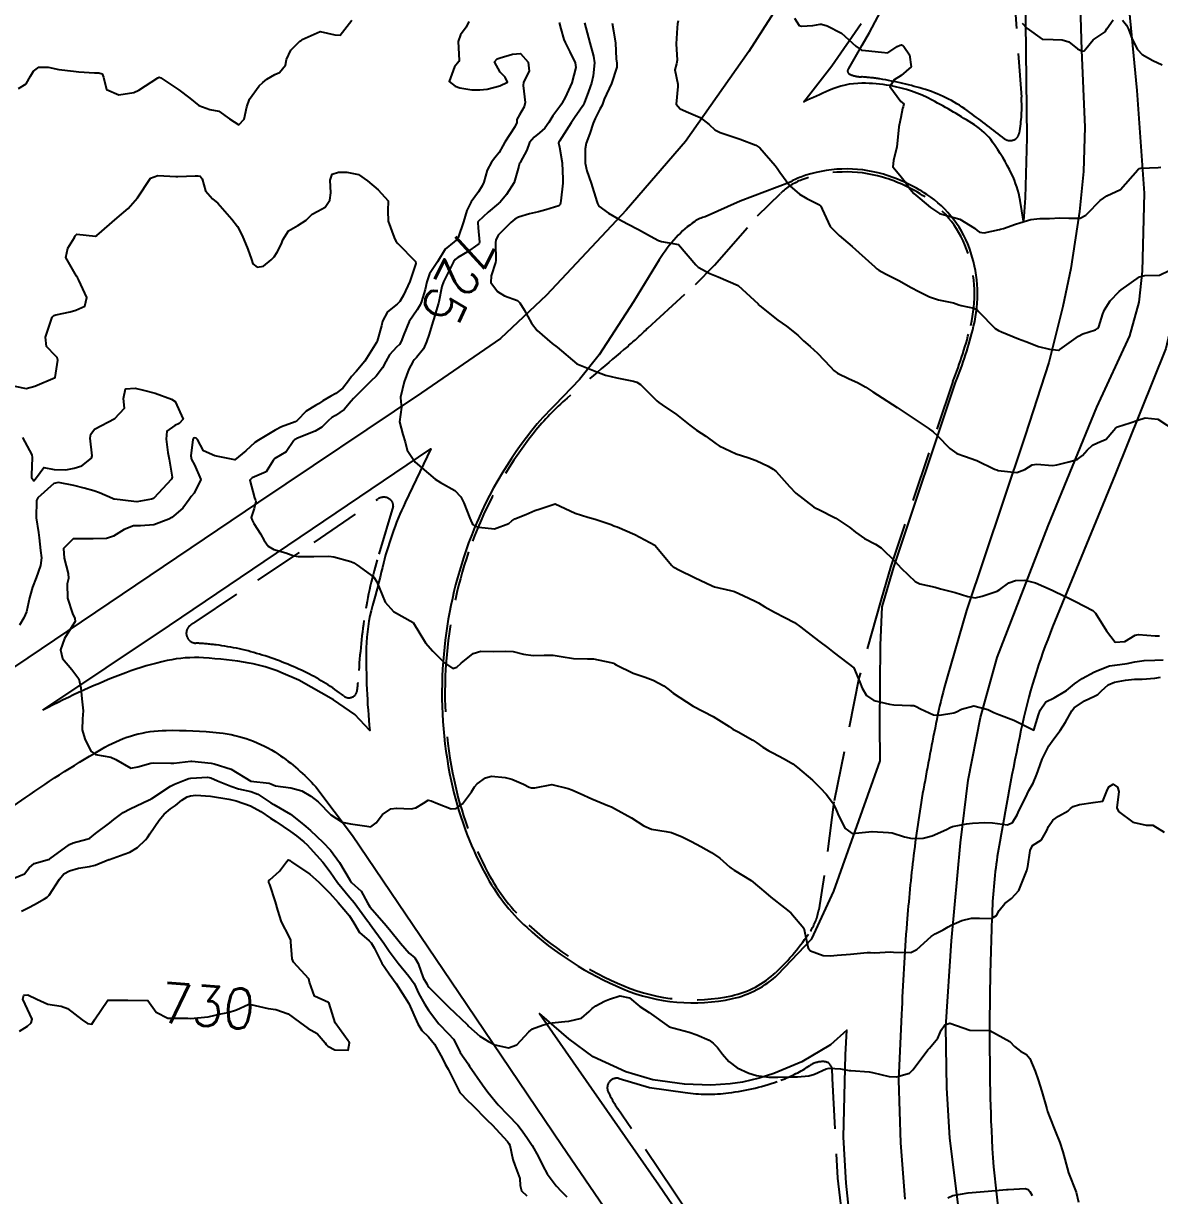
# Model space of a CAD drawing. Header units: metres. Extents: x 298520 to 308411, y 7433745 to 7450750.
# Drawn here: x 304970.7 to 305084, y 7436883.5 to 7437000.4 of the extents above; entities that cross this region are included whole.
import ezdxf
from ezdxf.enums import TextEntityAlignment as Align

# ---------------------------------------------------------------- set-up
doc = ezdxf.new("R2010")
doc.units = ezdxf.units.M
doc.header["$LTSCALE"] = 10
doc.linetypes.add('DASHED', pattern=[0.75, 0.5, -0.25])
for name, color, linetype in [('Canteiro', 45, 'DASHED'), ('Cotas', 45, 'Continuous'), ('Curvas de Nivel 1m', 11, 'Continuous'), ('Curvas de Nivel 5m', 15, 'Continuous'), ('Vias Primárias', 230, 'Continuous')]:
    doc.layers.add(name, color=color, linetype=linetype)
doc.styles.add('Style-STANDARD', font='STANDARD.shx')

msp = doc.modelspace()

# ---------------------------------------------------------------- linework, layer by layer
at = {"layer": 'Canteiro'}
for points in [[(305055.04, 7436999.5), (305057.19, 7437003.57), (305059.72, 7437008.34), (305062.27, 7437014.13), (305065.2, 7437022.44), (305065.84, 7437024.86, -0.038936), (305066.35, 7437026.3, -0.675415), (305068.5, 7437026.24), (305069.04, 7437014.07), (305069.34, 7437004.89), (305070.18, 7436993.07, -0.064114), (305069.98, 7436989.5, -0.557823), (305068.5, 7436988.92, 0.000905), (305065.04, 7436991.54, 0.086416), (305060.62, 7436993.81, 0.034264), (305056.08, 7436994.88, 0.027723), (305054.23, 7436995.08, -0.085864), (305053.06, 7436995.35, -0.546562), (305052.96, 7436995.92), (305054.3, 7436998.25)], [(305032.93, 7436970.04), (305037.67, 7436974.39), (305039.56, 7436976.31), (305043.88, 7436981.24), (305046.16, 7436983.47, -0.106163), (305048.3, 7436984.82, -0.161092), (305056.34, 7436985.08, -0.074093), (305060.58, 7436983.11, -0.170823), (305064.87, 7436977.47, -0.138153), (305065.13, 7436970.3, -0.036136), (305063.34, 7436964.7), (305057.17, 7436946.29), (305056.17, 7436942.87), (305053.98, 7436935.14), (305051.49, 7436922.81), (305050.51, 7436915.44), (305049.97, 7436912.04, -0.107284), (305049.14, 7436909.89, -0.057251), (305045.7, 7436905.79, -0.136397), (305041.29, 7436903.46, -0.153963), (305030.54, 7436904.43, -0.087047), (305021.05, 7436910.5, -0.084324), (305016.95, 7436915.78, -0.07083), (305013.6, 7436924.95, -0.071036), (305012.81, 7436936.78, -0.064032), (305015.06, 7436947.71, -0.085551), (305021.58, 7436959.62, -0.047215), (305024.89, 7436963.06, -0.001876), (305030.92, 7436968.21, 0.019002)], [(304987.79, 7436940.71), (304999.65, 7436948.65), (305005.99, 7436952.98, -0.362884), (305007.35, 7436952.85, -0.244446), (305007.52, 7436952.28), (305005.94, 7436946.94, 0.036964), (305004.62, 7436940.87, 0.022061), (305004.03, 7436934.71, -0.026626), (305003.94, 7436933.87, -0.571107), (305002.6, 7436933.35, 0.051368), (304998.93, 7436935.65, 0.038074), (304994.48, 7436937.43, 0.045272), (304989.87, 7436938.44, 0.019128), (304987.85, 7436938.62, -0.222555), (304987.1, 7436939.01, -0.423742), (304987.32, 7436940.42, -0.025869)], [(305051.32, 7436895.19), (305051.85, 7436885.27), (305052.73, 7436877.85), (305054.53, 7436868.02), (305057.53, 7436856.91, 0.037596), (305058.09, 7436855.32, -0.031588), (305058.8, 7436853.36, -0.289254), (305058.4, 7436851.93, -0.383177), (305057.18, 7436851.93), (305054.91, 7436855.04), (305049.73, 7436862.89), (305042, 7436874.21), (305035.49, 7436883.97), (305029.94, 7436892.18, -0.040292), (305028.97, 7436893.89, -0.63294), (305030.06, 7436895.2), (305033.09, 7436894.3), (305036.64, 7436893.8, 0.066129), (305040.97, 7436893.77, 0.057172), (305046.2, 7436895.04, 0.057147), (305049.1, 7436896.51, -0.167548), (305050.56, 7436896.88, -0.34077), (305051.28, 7436896.23)]]:
    msp.add_lwpolyline(points, format="xyb", close=True, dxfattribs=at)
at = {"layer": 'Curvas de Nivel 1m', "flags": 128}
for points, elevation in [([(304970.17, 7436993.91), (304970.93, 7436994.39), (304971.37, 7436995.14), (304971.66, 7436995.67), (304972.19, 7436996.05), (304973.12, 7436996.05), (304974.19, 7436995.82), (304975.64, 7436995.64), (304976.19, 7436995.6), (304977.76, 7436995.49), (304978.19, 7436995.48), (304978.52, 7436995.39), (304978.64, 7436995.05), (304978.94, 7436993.82), (304980.17, 7436993.28), (304981.66, 7436993.53), (304982.17, 7436993.75), (304984.05, 7436994.98), (304984.18, 7436995.05), (304984.36, 7436994.98), (304986.17, 7436993.8), (304987.24, 7436992.95), (304988.15, 7436992.22), (304989.25, 7436991.82), (304990.14, 7436991.65), (304991.22, 7436990.9), (304992.13, 7436990.29), (304992.67, 7436990.88), (304992.93, 7436992.1), (304993.2, 7436992.87), (304994.18, 7436994.18), (304994.52, 7436994.52), (304994.93, 7436994.85), (304995.72, 7436995.31), (304996.19, 7436995.53), (304996.78, 7436996.25), (304996.91, 7436996.83), (304997.31, 7436997.74), (304998.23, 7436998.64), (304998.34, 7436998.71), (304998.47, 7436998.82), (305000.24, 7436999.62), (305001.72, 7436999.29), (305002.24, 7436999.25), (305003.4, 7437000.75)], 726), ([(305015.09, 7437000.61), (305014.81, 7437000.05), (305014.24, 7436999.29), (305014.02, 7436998.62), (305014.1, 7436996.73), (305014.08, 7436996.62), (305013.65, 7436996.08), (305013.13, 7436994.64), (305013.7, 7436994.15), (305014.18, 7436994), (305015.36, 7436993.79), (305016.17, 7436993.78), (305016.91, 7436993.86), (305018.18, 7436994.18), (305018.92, 7436994.57), (305018.69, 7436995.07), (305018.19, 7436995.54), (305017.64, 7436996.59), (305017.9, 7436996.89), (305018.21, 7436996.98), (305019.42, 7436997.35), (305020.22, 7436997.4), (305020.98, 7436996.54), (305021.1, 7436995.64), (305020.53, 7436994.55), (305020.49, 7436994.24), (305020.69, 7436992.54), (305020.6, 7436992.1), (305020.14, 7436991.29), (305019.87, 7436990.82), (305019.86, 7436990.55), (305019.68, 7436990.1), (305018.67, 7436988.57), (305018.47, 7436988.21), (305018.1, 7436987.56), (305017.67, 7436987), (305017.34, 7436986.59), (305016.89, 7436985.78), (305016.56, 7436984.59), (305016.42, 7436984.23), (305016.05, 7436983.63), (305015.32, 7436982.61), (305014.87, 7436981.77), (305014.54, 7436980.62), (305014, 7436979.06), (305013.83, 7436978.79), (305013.61, 7436978.63), (305012.73, 7436977.89), (305011.96, 7436976.65), (305011.15, 7436975.46), (305010.88, 7436974.66), (305010.71, 7436973.88), (305010.35, 7436972.67), (305010.22, 7436972.36), (305009.91, 7436971.87), (305009.12, 7436970.68), (305008.6, 7436969.41), (305008.33, 7436968.69), (305008.15, 7436968.41), (305007.86, 7436968.12), (305007.18, 7436967.38), (305006.79, 7436966.71), (305006.47, 7436966.08), (305005.83, 7436965.25), (305005.32, 7436964.73), (305003.81, 7436963.25), (305003.56, 7436963), (305003.34, 7436962.75), (305002.63, 7436961.92), (305001.78, 7436961.33), (305001.43, 7436961.12), (305001.04, 7436960.78), (305000.41, 7436960.14), (304999.76, 7436959.76), (304997.99, 7436959.05), (304997.75, 7436958.93), (304997.68, 7436958.89), (304997.61, 7436958.82), (304996.86, 7436957.71), (304995.73, 7436957.02), (304995.55, 7436956.84), (304994.87, 7436955.7), (304993.71, 7436955.2), (304993.47, 7436955.11), (304993.24, 7436954.87), (304993.69, 7436953.1), (304993.76, 7436952.95), (304993.79, 7436952.87), (304993.82, 7436952.73), (304993.67, 7436952.06), (304993.37, 7436951.16), (304993.46, 7436950.87), (304993.65, 7436950.55), (304994.29, 7436949.51), (304994.66, 7436948.85), (304995.08, 7436948.3), (304995.62, 7436947.96), (304996.83, 7436947.62), (304997.62, 7436947.34), (304998.05, 7436947.25), (304999.62, 7436947.25), (305001.11, 7436947.28), (305001.62, 7436947.21), (305003.3, 7436946.75), (305003.61, 7436946.62), (305003.91, 7436946.44), (305005.59, 7436945.2), (305005.91, 7436944.72), (305006.13, 7436944.16), (305006.75, 7436942.71), (305007.55, 7436941.76), (305009.53, 7436940.67), (305010.76, 7436938.66), (305011.5, 7436937.83), (305012.66, 7436936.64), (305013.49, 7436936.1), (305013.89, 7436936.22), (305014.32, 7436936.62), (305015.5, 7436937.6), (305016.27, 7436937.83), (305017.51, 7436937.8), (305018.77, 7436937.83), (305019.51, 7436937.77), (305020.53, 7436937.51), (305021.5, 7436937.37), (305022.59, 7436937.43), (305023.5, 7436937.43), (305024.29, 7436937.29), (305025.5, 7436937.08), (305026.9, 7436937.06), (305027.5, 7436937.06), (305029.23, 7436936.7), (305029.49, 7436936.62), (305029.6, 7436936.54), (305029.76, 7436936.44), (305031.48, 7436935.62), (305032.65, 7436935.22), (305033.47, 7436934.94), (305034.52, 7436934.37), (305035.05, 7436933.95), (305035.46, 7436933.63), (305037.44, 7436932.34), (305039.43, 7436931.3), (305041.03, 7436930.3), (305041.26, 7436930.14), (305041.41, 7436930.04), (305041.93, 7436929.76), (305043.4, 7436928.95), (305043.81, 7436928.68), (305044.41, 7436928.25), (305045.01, 7436927.87), (305045.39, 7436927.67), (305046.54, 7436927.07), (305047.38, 7436926.57), (305047.86, 7436926.22), (305049.35, 7436924.95), (305050.13, 7436924.19), (305050.71, 7436923.55), (305051.33, 7436922.73), (305051.64, 7436922.17), (305051.87, 7436921.61), (305052.57, 7436920.16), (305053.29, 7436919.65), (305054.96, 7436919.79), (305055.29, 7436919.85), (305056.93, 7436919.75), (305057.29, 7436919.69), (305058.52, 7436919.32), (305059.28, 7436919.15), (305060.38, 7436919.16), (305061.29, 7436919.39), (305062.7, 7436920.04), (305063.08, 7436920.25), (305063.3, 7436920.34), (305064.71, 7436920.6), (305065.3, 7436920.67), (305066.55, 7436920.74), (305067.3, 7436920.7), (305068.78, 7436920.49), (305069.3, 7436920.73), (305069.76, 7436921.51), (305069.97, 7436921.95), (305070.58, 7436923.18), (305070.94, 7436923.94), (305071.35, 7436924.65), (305071.73, 7436925.55), (305071.85, 7436925.93), (305072.25, 7436927.05), (305072.67, 7436927.92), (305072.92, 7436928.39), (305073.4, 7436929.09), (305074.06, 7436929.9), (305074.58, 7436930.73), (305075.2, 7436931.88), (305075.45, 7436932.16), (305076.47, 7436932.86), (305077.46, 7436933.33), (305077.81, 7436933.51), (305078.16, 7436933.85), (305078.85, 7436934.46), (305079.47, 7436934.72), (305080.58, 7436934.93), (305081.47, 7436935.01), (305082.24, 7436935.04), (305083.48, 7436935.14), (305084.04, 7436935.22)], 726), ([(305026.62, 7437000.48), (305026.75, 7436999.98), (305027.15, 7436998.47), (305027.52, 7436997.16), (305027.61, 7436996.47), (305027.48, 7436995.18), (305027.31, 7436994.47), (305027.02, 7436993.62), (305026.58, 7436992.48), (305026.44, 7436992.19), (305026.15, 7436991.76), (305025.61, 7436991.01), (305025.27, 7436990.49), (305024.11, 7436988.68), (305024.04, 7436988.58), (305024.01, 7436988.51), (305024.11, 7436988.07), (305024.38, 7436986.51), (305024.45, 7436984.89), (305024.44, 7436984.5), (305024.25, 7436982.71), (305024.23, 7436982.51), (305024.19, 7436982.36), (305024.04, 7436982.22), (305022.74, 7436981.82), (305022.03, 7436981.63), (305021.13, 7436981.43), (305020.02, 7436981.11), (305019.67, 7436980.9), (305019.25, 7436980.56), (305018, 7436979.29), (305017.77, 7436978.81), (305017.75, 7436978.58), (305017.77, 7436976.78), (305017.74, 7436976.58), (305017.29, 7436975.24), (305017.27, 7436974.59), (305017.93, 7436973.67), (305018.62, 7436973.26), (305019.93, 7436972.8), (305020.17, 7436972.55), (305020.61, 7436971.84), (305021.33, 7436970.54), (305021.89, 7436969.79), (305023.39, 7436968.51), (305023.87, 7436968.14), (305025.84, 7436966.48), (305027.83, 7436965.66), (305028.72, 7436965.34), (305029.83, 7436965.07), (305031.51, 7436964.73), (305031.83, 7436964.65), (305032.19, 7436964.41), (305033.81, 7436962.79), (305034.02, 7436962.6), (305034.36, 7436962.38), (305035.79, 7436961.42), (305037.1, 7436960.35), (305037.77, 7436959.86), (305038.71, 7436959.27), (305039.75, 7436958.5), (305040.04, 7436958.31), (305041.74, 7436957.5), (305042.9, 7436957.12), (305043.73, 7436956.83), (305044.94, 7436956.25), (305045.44, 7436955.97), (305045.72, 7436955.74), (305047.06, 7436954.23), (305047.7, 7436953.58), (305049.46, 7436952.2), (305049.68, 7436952.07), (305049.91, 7436951.97), (305051.67, 7436951.08), (305053.07, 7436950.16), (305053.65, 7436949.69), (305054.55, 7436949.05), (305055.64, 7436948.48), (305056.21, 7436948.11), (305057.61, 7436946.76), (305058.18, 7436946.09), (305059.59, 7436944.77), (305060.06, 7436944.54), (305061.58, 7436944.19), (305062.11, 7436944.04), (305063.58, 7436943.67), (305064.83, 7436943.26), (305065.57, 7436943.12), (305066.28, 7436943.29), (305067.58, 7436943.73), (305067.76, 7436943.8), (305068.03, 7436943.98), (305068.93, 7436944.62), (305069.59, 7436944.85), (305070.53, 7436944.89), (305071.59, 7436944.62), (305073.24, 7436943.91), (305073.58, 7436943.75), (305074.84, 7436943.15), (305075.57, 7436942.78), (305077.31, 7436941.86), (305077.56, 7436941.6), (305078.68, 7436939.85), (305079.52, 7436938.72), (305080.49, 7436938.79), (305081.53, 7436939.4), (305081.85, 7436939.48), (305083.53, 7436939.36), (305083.97, 7436939.35)], 724), ([(305029.36, 7437000.44), (305029.49, 7436999.69), (305029.7, 7436998.44), (305029.77, 7436996.88), (305029.84, 7436996.44), (305029.82, 7436996.06), (305029.29, 7436994.44), (305028.58, 7436992.87), (305028.43, 7436992.46), (305028.36, 7436992.26), (305028.15, 7436991.87), (305027.67, 7436990.94), (305027.48, 7436990.47), (305027.14, 7436989.45), (305026.78, 7436988.47), (305026.67, 7436987.91), (305026.67, 7436986.47), (305026.83, 7436985.72), (305027.29, 7436984.47), (305027.85, 7436982.66), (305027.9, 7436982.46), (305028.04, 7436982.19), (305028.99, 7436981.48), (305030.02, 7436980.89), (305030.91, 7436980.42), (305032.01, 7436979.86), (305033.2, 7436979.2), (305034, 7436978.77), (305034.28, 7436978.67), (305035.99, 7436978.36), (305037.71, 7436976.34), (305037.96, 7436976.11), (305039.11, 7436975.48), (305039.95, 7436975.13), (305041.94, 7436974.29), (305043.92, 7436972.46), (305044.01, 7436972.35), (305044.09, 7436972.27), (305045.9, 7436970.81), (305046.75, 7436970.23), (305047.88, 7436969.32), (305048.44, 7436968.78), (305049.13, 7436968.2), (305049.86, 7436967.55), (305051.13, 7436966.18), (305051.47, 7436965.81), (305051.84, 7436965.53), (305053, 7436964.99), (305053.83, 7436964.61), (305054.12, 7436964.44), (305054.66, 7436964.14), (305055.38, 7436963.69), (305055.82, 7436963.39), (305057.8, 7436962.1), (305059.78, 7436960.77), (305060.87, 7436960.06), (305061.39, 7436959.68), (305061.77, 7436959.34), (305063.04, 7436958.04), (305063.75, 7436957.52), (305064.5, 7436957.26), (305065.74, 7436956.83), (305067.51, 7436955.98), (305067.72, 7436955.89), (305067.85, 7436955.85), (305069.72, 7436955.65), (305070.52, 7436955.95), (305071.27, 7436956.4), (305071.73, 7436956.45), (305073.3, 7436956.34), (305073.73, 7436956.39), (305074.92, 7436956.7), (305075.74, 7436956.94), (305076.29, 7436957.33), (305076.74, 7436957.87), (305077.26, 7436958.36), (305077.76, 7436958.59), (305078.65, 7436958.97), (305079.39, 7436959.84), (305079.56, 7436960.06), (305079.78, 7436960.2), (305081.03, 7436960.58), (305081.79, 7436960.85), (305082.51, 7436961.08), (305083.79, 7436960.96), (305085.63, 7436959.76)], 723), ([(305035.96, 7437000.66), (305035.88, 7437000.37), (305035.84, 7436999.96), (305035.75, 7436998.37), (305035.84, 7436996.74), (305035.8, 7436996.37), (305035.62, 7436995.79), (305035.93, 7436994.36), (305035.92, 7436994.11), (305035.77, 7436992.37), (305036.16, 7436991.91), (305036.98, 7436991.52), (305038.14, 7436991.02), (305039.06, 7436990.33), (305039.6, 7436989.79), (305040.13, 7436989.54), (305041.24, 7436989.18), (305042.12, 7436988.86), (305043.71, 7436988.27), (305044.11, 7436988.01), (305045.62, 7436986.25), (305045.82, 7436985.98), (305046.08, 7436985.59), (305047.09, 7436984.23), (305048.05, 7436983.4), (305048.8, 7436982.96), (305050.04, 7436982.32), (305050.18, 7436982.19), (305050.33, 7436981.9), (305051.1, 7436980.18), (305052, 7436979.26), (305053.32, 7436978.16), (305053.98, 7436977.56), (305055.56, 7436976.13), (305055.78, 7436975.94), (305055.96, 7436975.8), (305056.64, 7436975.43), (305057.95, 7436974.77), (305059.19, 7436974.09), (305059.94, 7436973.68), (305061.03, 7436973.16), (305061.93, 7436972.86), (305063.42, 7436972.55), (305063.93, 7436972.37), (305064.18, 7436972.28), (305065.43, 7436972.01), (305065.77, 7436971.85), (305065.92, 7436971.69), (305067.57, 7436969.98), (305067.89, 7436969.79), (305068.21, 7436969.65), (305069.88, 7436968.96), (305070.62, 7436968.69), (305071.88, 7436968.21), (305072.97, 7436967.92), (305073.87, 7436967.82), (305073.94, 7436967.84), (305074.03, 7436967.91), (305075.89, 7436969.23), (305076.31, 7436969.45), (305077.57, 7436969.86), (305077.78, 7436969.98), (305077.9, 7436970.17), (305078.3, 7436971.47), (305078.46, 7436971.85), (305079.04, 7436972.74), (305079.94, 7436973.68), (305080.12, 7436973.84), (305081.96, 7436975.15), (305082.48, 7436975.28), (305083.96, 7436975.31), (305084.93, 7436975.78)], 722), ([(305047.55, 7437000.94), (305048.03, 7437000.22), (305048.25, 7437000.14), (305049.39, 7437000.2), (305050.12, 7437000.33), (305050.25, 7437000.33), (305050.81, 7437000.18), (305052.25, 7436999.45), (305053.67, 7436998.16), (305054.23, 7436997.74), (305054.64, 7436997.73), (305056.22, 7436997.54), (305056.86, 7436997.48), (305057.8, 7436998.1), (305058.08, 7436998.26), (305058.23, 7436998.28), (305058.35, 7436998.22), (305058.45, 7436998.1), (305059.02, 7436997.29), (305059.19, 7436996.09), (305058.19, 7436995.21), (305057.51, 7436994.79), (305057.05, 7436994.11), (305058.17, 7436992.63), (305058.46, 7436992.39), (305058.38, 7436992.1), (305058.32, 7436991.94), (305058.15, 7436991.03), (305057.98, 7436990.26), (305057.95, 7436990.1), (305057.8, 7436988.42), (305057.77, 7436988.1), (305057.44, 7436986.76), (305057.36, 7436986.11), (305058.07, 7436985.28), (305058.6, 7436984.62), (305058.91, 7436984.09), (305059.45, 7436983.47), (305060.05, 7436982.95), (305061.11, 7436982.06), (305062.03, 7436981.47), (305062.85, 7436981.22), (305064.03, 7436980.91), (305065.51, 7436980.01), (305065.78, 7436979.77), (305066.01, 7436979.61), (305066.47, 7436979.53), (305068.01, 7436979.86), (305068.1, 7436979.89), (305068.39, 7436979.98), (305069.6, 7436980.39), (305070.02, 7436980.53), (305071.11, 7436980.86), (305072.03, 7436980.96), (305072.99, 7436980.96), (305074.03, 7436981.04), (305074.91, 7436981.01), (305076.03, 7436980.98), (305076.61, 7436981.29), (305077.16, 7436981.87), (305077.59, 7436982.32), (305078.05, 7436982.75), (305078.69, 7436983.22), (305080.06, 7436983.84), (305081.79, 7436985.81), (305081.96, 7436985.94), (305082.09, 7436985.97), (305083.82, 7436986.06), (305084.09, 7436986.09)], 721), ([(304969.81, 7436964.24), (304970.94, 7436964.01), (304971.81, 7436964.24), (304973.82, 7436965.1), (304974.1, 7436966.85), (304974.02, 7436967.1), (304973.85, 7436967.26), (304972.96, 7436968.21), (304972.86, 7436969.12), (304973.31, 7436970.53), (304973.53, 7436971.11), (304973.7, 7436971.3), (304973.9, 7436971.36), (304975.32, 7436971.66), (304975.9, 7436971.81), (304976.78, 7436972.21), (304976.98, 7436973.07), (304976.19, 7436974.83), (304976.04, 7436975.08), (304975.94, 7436975.21), (304974.89, 7436977.09), (304975.08, 7436977.99), (304975.74, 7436979.08), (304975.82, 7436979.25), (304976, 7436979.39), (304977.84, 7436979.21), (304977.99, 7436979.27), (304980.01, 7436981.03), (304981.09, 7436981.96), (304982.04, 7436983.01), (304983.34, 7436984.99), (304984.07, 7436985.25), (304985.87, 7436985.16), (304986.06, 7436985.15), (304987.8, 7436985.21), (304988.07, 7436985.22), (304988.3, 7436985.17), (304988.48, 7436984.93), (304988.83, 7436983.71), (304989.52, 7436982.92), (304990.04, 7436982.49), (304991.43, 7436980.9), (304992.01, 7436980.18), (304992.45, 7436979.34), (304992.64, 7436978.88), (304993.03, 7436977.92), (304993.39, 7436976.87), (304993.54, 7436976.44), (304993.96, 7436976.1), (304994.59, 7436976.22), (304995.38, 7436976.85), (304995.66, 7436977.15), (304995.97, 7436977.6), (304996.38, 7436978.45), (304996.52, 7436978.83), (304997.1, 7436979.73), (304998.01, 7436980.28), (304998.85, 7436980.81), (304999.44, 7436981.38), (305000.03, 7436981.7), (305000.74, 7436982.08), (305001.2, 7436982.78), (305001.32, 7436983.51), (305001.25, 7436984.78), (305001.46, 7436985.38), (305002.07, 7436985.58), (305002.91, 7436985.59), (305004.07, 7436985.36), (305004.97, 7436984.73), (305006.05, 7436983.82), (305007.03, 7436982.71), (305007, 7436981.74), (305007.02, 7436980.71), (305007.62, 7436979.08), (305007.81, 7436978.7), (305007.99, 7436978.48), (305009.76, 7436976.67), (305009.78, 7436976.49), (305009.2, 7436974.68), (305008.55, 7436973.32), (305008.19, 7436972.7), (305007.92, 7436972.42), (305006.96, 7436971.66), (305006.48, 7436970.71), (305006.36, 7436970.25), (305005.94, 7436968.72), (305005.91, 7436968.68), (305005.87, 7436968.61), (305004.69, 7436966.74), (305003.84, 7436965.72), (305003.37, 7436965.21), (305003.07, 7436964.76), (305002.52, 7436964.06), (305001.81, 7436963.52), (305001.32, 7436963.26), (305000.53, 7436962.78), (305000.1, 7436962.48), (304999.8, 7436962.32), (304998.84, 7436961.75), (304997.96, 7436960.82), (304997.77, 7436960.7), (304996.41, 7436960.19), (304995.76, 7436959.86), (304994.09, 7436958.86), (304993.75, 7436958.62), (304992.83, 7436957.79), (304991.73, 7436956.89), (304989.74, 7436957.29), (304988.62, 7436957.8), (304988.02, 7436958.94), (304987.89, 7436959.07), (304987.75, 7436959.1), (304987.63, 7436959.06), (304987.56, 7436958.94), (304987.37, 7436957.31), (304987.43, 7436956.94), (304987.72, 7436956.41), (304988.35, 7436954.93), (304987.69, 7436953.58), (304987.39, 7436953.24), (304987.19, 7436952.94), (304986.55, 7436952.07), (304985.66, 7436951.31), (304985.46, 7436951.16), (304985.17, 7436950.97), (304983.65, 7436950.41), (304982.33, 7436950.32), (304981.65, 7436950.3), (304980.71, 7436949.95), (304979.64, 7436949.28), (304978.94, 7436949.04), (304977.63, 7436949.01), (304975.68, 7436949.03), (304975.63, 7436949.03), (304974.65, 7436948.07), (304974.72, 7436947.09), (304975.13, 7436945.55), (304975.14, 7436945.08), (304975.03, 7436944.54), (304975.05, 7436943.09), (304975.54, 7436941.58), (304975.8, 7436941.08), (304975.83, 7436940.78), (304975.53, 7436940.32), (304974.74, 7436939.09), (304974.37, 7436937.96), (304974.55, 7436937.09), (304975.48, 7436935.99), (304976.18, 7436935.07), (304976.37, 7436934.15), (304976.49, 7436933.07), (304976.62, 7436931.87), (304976.54, 7436931.07), (304976.5, 7436929.97), (304976.79, 7436929.07), (304977.38, 7436927.84), (304977.84, 7436927.52), (304979.38, 7436927.25), (304979.88, 7436927.02), (304981.36, 7436926.14), (304982.06, 7436926.3), (304983.37, 7436926.66), (304983.68, 7436926.68), (304985.37, 7436926.64), (304985.67, 7436926.66), (304987.37, 7436926.85), (304987.46, 7436926.85), (304989.37, 7436926.64), (304989.69, 7436926.59), (304991.36, 7436926.04), (304993.34, 7436924.87), (304995.15, 7436924.65), (304995.34, 7436924.59), (304995.79, 7436924.38), (304997.34, 7436924.19), (304998.41, 7436923.88), (304999.33, 7436923.35), (305000.04, 7436922.78), (305001.3, 7436921.51), (305002.45, 7436920.76), (305003.29, 7436920.59), (305004.92, 7436920.36), (305005.29, 7436920.31), (305005.83, 7436920.71), (305006.47, 7436921.54), (305007.31, 7436922.08), (305007.85, 7436922.16), (305009.31, 7436922.09), (305009.8, 7436922.18), (305010.56, 7436922.66), (305011.03, 7436922.95), (305011.33, 7436922.91), (305011.94, 7436922.64), (305013.31, 7436922.1), (305013.81, 7436922.13), (305014.44, 7436922.61), (305015.33, 7436923.78), (305015.65, 7436924.28), (305015.91, 7436924.59), (305016.74, 7436925.19), (305017.35, 7436925.34), (305018.7, 7436925.22), (305019.35, 7436925.05), (305020.52, 7436924.54), (305021.08, 7436924.27), (305021.34, 7436924.2), (305021.67, 7436924.2), (305023.34, 7436924.51), (305024.98, 7436924.12), (305025.34, 7436924), (305026.19, 7436923.62), (305027.33, 7436923.08), (305028.93, 7436922.44), (305029.32, 7436922.28), (305029.62, 7436922.14), (305031.3, 7436921.2), (305032.52, 7436920.4), (305033.29, 7436920.07), (305034.75, 7436919.83), (305035.29, 7436919.72), (305036.34, 7436919.3), (305037.28, 7436918.83), (305038.22, 7436918.33), (305039.27, 7436917.74), (305040.12, 7436917.17), (305041.11, 7436916.29), (305041.25, 7436916.18), (305041.54, 7436915.99), (305043.23, 7436914.96), (305044.08, 7436914.26), (305044.69, 7436913.72), (305045.21, 7436913.3), (305046.56, 7436912.23), (305047.2, 7436911.72), (305048.5, 7436910.21), (305048.85, 7436908.51), (305048.92, 7436908.2), (305049.15, 7436907.92), (305050.42, 7436907.46), (305051.15, 7436907.43), (305051.82, 7436907.49), (305053.15, 7436907.61), (305054.8, 7436907.77), (305055.15, 7436907.77), (305055.51, 7436907.75), (305057.15, 7436907.83), (305057.44, 7436907.81), (305059.15, 7436907.76), (305059.74, 7436908.07), (305061.17, 7436909.36), (305061.58, 7436909.64), (305062.37, 7436910.04), (305062.88, 7436910.33), (305063.18, 7436910.51), (305064.23, 7436910.97), (305065.19, 7436911.18), (305066.01, 7436911.18), (305067.19, 7436911.17), (305067.7, 7436911.47), (305067.96, 7436911.97), (305068.52, 7436912.66), (305069.21, 7436913.15), (305069.93, 7436913.95), (305070.4, 7436915.11), (305070.72, 7436915.94), (305070.83, 7436916.36), (305071.04, 7436917.93), (305071.28, 7436918.44), (305072.18, 7436919.02), (305072.71, 7436919.92), (305072.89, 7436920.33), (305073.31, 7436920.96), (305073.87, 7436921.35), (305074.86, 7436921.89), (305075.08, 7436922.13), (305075.33, 7436922.32), (305075.98, 7436922.53), (305077.33, 7436922.74), (305078.31, 7436922.87), (305078.71, 7436923.85), (305078.9, 7436924.29), (305079.35, 7436924.56), (305079.77, 7436924.26), (305079.89, 7436923.83), (305079.71, 7436922.21), (305079.85, 7436921.83), (305081.31, 7436920.75), (305082.62, 7436920.48), (305083.3, 7436920.46), (305084.43, 7436919.78)], 727), ([(304970.57, 7436959.14), (304971.49, 7436957.38), (304971.53, 7436957.13), (304971.46, 7436955.38), (304971.47, 7436955.13), (304971.7, 7436954.82), (304971.97, 7436955.13), (304972.7, 7436956.13), (304973.72, 7436955.95), (304974.89, 7436955.91), (304975.72, 7436956.05), (304976.48, 7436956.31), (304977.45, 7436957.06), (304977.51, 7436957.29), (304977.3, 7436959.06), (304977.37, 7436959.45), (304977.76, 7436959.94), (304979.77, 7436961.03), (304980.75, 7436962.05), (304980.65, 7436963.02), (304980.84, 7436963.99), (304981.81, 7436964.05), (304982.64, 7436963.83), (304983.81, 7436963.54), (304985.44, 7436962.96), (304985.8, 7436962.71), (304986.6, 7436960.95), (304986.19, 7436960.53), (304985.77, 7436960.32), (304984.97, 7436959.76), (304984.89, 7436958.97), (304985.07, 7436957.64), (304985.19, 7436956.97), (304985.49, 7436955.18), (304985.44, 7436954.96), (304983.68, 7436953.07), (304983.63, 7436953.04), (304983.43, 7436952.99), (304981.96, 7436952.72), (304981.68, 7436952.73), (304979.74, 7436952.97), (304979.68, 7436952.98), (304979.55, 7436953.03), (304978.25, 7436953.61), (304977.69, 7436953.79), (304976.7, 7436954.06), (304975.7, 7436954.33), (304974.15, 7436954.64), (304973.7, 7436954.53), (304972.11, 7436953.12), (304971.96, 7436952.85), (304971.93, 7436951.13), (304972.17, 7436949.65), (304972.22, 7436949.12), (304972.36, 7436947.86), (304972.46, 7436947.12), (304972.37, 7436946.35), (304971.92, 7436945.12), (304971.57, 7436944.21), (304971.33, 7436943.37), (304971.28, 7436943.13), (304970.95, 7436941.73), (304970.71, 7436941.14), (304970.26, 7436940.41)], 728), ([(304969.63, 7436915.15), (304970.75, 7436915.61), (304971.24, 7436916.21), (304971.73, 7436916.64), (304973.25, 7436917.09), (304973.27, 7436917.09), (304973.28, 7436917.11), (304975.27, 7436918.54), (304975.63, 7436918.71), (304976.99, 7436919.06), (304977.2, 7436919.14), (304977.27, 7436919.18), (304977.84, 7436919.62), (304979.29, 7436920.71), (304979.47, 7436920.85), (304979.67, 7436921.03), (304980.59, 7436921.73), (304981.31, 7436922.1), (304981.93, 7436922.39), (304983.2, 7436922.99), (304983.29, 7436923.03), (304983.32, 7436923.05), (304983.47, 7436923.13), (304985.34, 7436924.35), (304985.74, 7436924.56), (304986.73, 7436924.95), (304987.17, 7436925.11), (304987.35, 7436925.14), (304989.02, 7436925.24), (304989.35, 7436925.18), (304990, 7436924.9), (304991.34, 7436924.34), (304992.12, 7436924.1), (304993.33, 7436923.82), (304994.05, 7436923.57), (304995.14, 7436922.84), (304995.32, 7436922.71), (304995.62, 7436922.54), (304997.3, 7436921.55), (304998.26, 7436920.81), (304998.82, 7436920.33), (304999.28, 7436919.94), (305000.52, 7436918.78), (305001.27, 7436917.98), (305002.19, 7436916.76), (305003.23, 7436914.94), (305003.39, 7436914.75), (305004.35, 7436913.87), (305004.96, 7436912.72), (305005.2, 7436912.33), (305006.62, 7436910.71), (305007.17, 7436910.05), (305008.25, 7436908.69), (305009.14, 7436907.69), (305009.69, 7436907.23), (305010.03, 7436906.67), (305010.52, 7436905.25), (305010.88, 7436904.65), (305010.97, 7436904.52), (305011.1, 7436904.32), (305012.78, 7436902.63), (305013.08, 7436902.33), (305014.92, 7436900.6), (305014.98, 7436900.52), (305015.05, 7436900.42), (305016.19, 7436899.44), (305017.04, 7436898.89), (305017.68, 7436898.57), (305019.03, 7436898.25), (305019.85, 7436898.55), (305021.05, 7436899.85), (305021.43, 7436900.15), (305022.41, 7436900.52), (305022.89, 7436900.67), (305023.06, 7436900.72), (305024.65, 7436900.89), (305025.06, 7436900.91), (305026.31, 7436901.22), (305027.07, 7436901.87), (305027.36, 7436902.17), (305027.75, 7436902.45), (305028.6, 7436902.93), (305029.09, 7436903.13), (305030.12, 7436903.45), (305031.09, 7436903.24), (305032.13, 7436902.4), (305033.07, 7436901.79), (305035.05, 7436900.36), (305037.05, 7436899.81), (305037.82, 7436899.56), (305039.04, 7436899.02), (305039.46, 7436898.74), (305039.86, 7436898.31), (305040.36, 7436897.63), (305041.02, 7436896.89), (305041.85, 7436896.28), (305043.01, 7436895.75), (305043.75, 7436895.51), (305045, 7436895.33), (305045.88, 7436895.35), (305047, 7436895.37), (305047.84, 7436895.38), (305049, 7436895.48), (305049.56, 7436895.63), (305050.7, 7436896.17), (305051.01, 7436896.25), (305052.15, 7436896.16), (305053.01, 7436896.01), (305053.17, 7436895.99), (305055.01, 7436895.86), (305055.34, 7436895.79), (305057, 7436895.4), (305057.72, 7436895.37), (305059.01, 7436895.73), (305059.2, 7436895.89), (305059.34, 7436896.08), (305060.27, 7436897.31), (305060.85, 7436898.05), (305061.03, 7436898.24), (305061.86, 7436899.22), (305062.18, 7436900.04), (305062.53, 7436900.57), (305063.06, 7436900.72), (305065.05, 7436900.01), (305067.05, 7436899.98), (305069.04, 7436898.89), (305069.5, 7436898.41), (305070.09, 7436897.94), (305070.7, 7436897.6), (305071.03, 7436897.19), (305071.55, 7436895.92), (305071.86, 7436895.06), (305072.22, 7436893.92), (305072.71, 7436892.17), (305072.79, 7436891.91), (305072.96, 7436891.49), (305073.59, 7436889.9), (305074, 7436888.82), (305074.32, 7436887.9), (305074.84, 7436885.94), (305074.86, 7436885.89), (305074.89, 7436885.8), (305075.63, 7436883.88), (305075.87, 7436882.89)], 728), ([(304970.45, 7436911.88), (304971.19, 7436912.27), (304971.77, 7436912.55), (304972.77, 7436913.11), (304973.02, 7436913.29), (304973.21, 7436913.5), (304974.24, 7436915.09), (304974.7, 7436915.62), (304975.24, 7436915.93), (304976.14, 7436916.17), (304977.24, 7436916.36), (304977.81, 7436916.48), (304979.19, 7436917.03), (304979.25, 7436917.06), (304980.72, 7436917.56), (304981.26, 7436917.76), (304982.04, 7436918.23), (304982.84, 7436918.99), (304983.03, 7436919.24), (304983.28, 7436919.61), (304984.19, 7436920.98), (304984.69, 7436921.58), (304985.31, 7436922.08), (304985.83, 7436922.44), (304986.44, 7436922.95), (304986.98, 7436923.29), (304987.33, 7436923.4), (304987.85, 7436923.46), (304989.33, 7436923.37), (304991.15, 7436923.06), (304991.32, 7436923.03), (304991.87, 7436922.88), (304993.32, 7436922.4), (304994.34, 7436921.82), (304995.3, 7436921.18), (304995.83, 7436920.83), (304997.28, 7436919.85), (304997.88, 7436919.41), (304998.62, 7436918.8), (304998.96, 7436918.49), (304999.27, 7436918.17), (305000.51, 7436916.78), (305001.24, 7436915.83), (305001.99, 7436914.76), (305003.21, 7436913.27), (305003.45, 7436912.99), (305003.64, 7436912.74), (305004.98, 7436910.92), (305005.13, 7436910.72), (305005.14, 7436910.69), (305005.17, 7436910.66), (305006.59, 7436908.71), (305007.14, 7436907.9), (305008.04, 7436906.69), (305009.11, 7436905.42), (305009.61, 7436904.67), (305010.09, 7436903.66), (305010.64, 7436902.66), (305011.07, 7436902.02), (305012.1, 7436900.64), (305013.04, 7436899.65), (305013.55, 7436899.14), (305013.82, 7436898.62), (305014.2, 7436897.79), (305015.01, 7436896.66), (305015.06, 7436896.6), (305015.16, 7436896.45), (305016.43, 7436894.59), (305016.98, 7436893.83), (305018.01, 7436892.57), (305018.95, 7436891.57), (305019.95, 7436890.54), (305020.39, 7436890), (305020.92, 7436889.21), (305021.38, 7436888.53), (305022.04, 7436887.38), (305022.47, 7436886.51), (305022.88, 7436885.7), (305023.78, 7436884.5), (305024.32, 7436883.95), (305024.85, 7436883.4)], 729), ([(305062.86, 7436883.3), (305063.35, 7436883.54), (305064.86, 7436883.82), (305066.86, 7436883.98), (305068.69, 7436884.14), (305068.87, 7436884.15), (305070.57, 7436884.23), (305070.87, 7436884.13), (305071.02, 7436883.93), (305071.26, 7436883.53)], 729)]:
    msp.add_lwpolyline(points, dxfattribs=dict(at, elevation=elevation))
at = {"layer": 'Curvas de Nivel 5m', "flags": 128}
for points, elevation in [([(305024.07, 7437000.51), (305024.25, 7436999.89), (305024.55, 7436998.82), (305024.68, 7436998.5), (305025.15, 7436997.57), (305025.67, 7436996.49), (305025.74, 7436996.03), (305025.36, 7436994.49), (305024.68, 7436993.02), (305024.4, 7436992.51), (305024.31, 7436992.36), (305024.16, 7436992.14), (305023.47, 7436991.19), (305023.07, 7436990.52), (305022.67, 7436989.98), (305022.12, 7436989.49), (305021.58, 7436989.08), (305021.14, 7436988.54), (305020.86, 7436987.78), (305020.18, 7436986.55), (305020.14, 7436986.49), (305020.08, 7436986.18), (305019.59, 7436984.56), (305018.84, 7436983.36), (305018.19, 7436982.58), (305018.11, 7436982.51), (305018.04, 7436982.45), (305017.02, 7436981.6), (305016.01, 7436980.68), (305015.98, 7436980.63), (305015.97, 7436980.6), (305015.96, 7436980.55), (305016.01, 7436980.04), (305016.14, 7436978.6), (305016.11, 7436978.48), (305015.99, 7436978.36), (305014.96, 7436977.64), (305013.97, 7436977.07), (305013.71, 7436976.89), (305013.55, 7436976.63), (305013.02, 7436975.57), (305012.54, 7436974.64), (305012.39, 7436974.19), (305012.08, 7436972.65), (305012.05, 7436972.52), (305011.91, 7436972.09), (305011.59, 7436970.96), (305011.5, 7436970.65), (305011.11, 7436969.43), (305010.87, 7436968.66), (305010.57, 7436967.96), (305009.85, 7436967.11), (305009.64, 7436966.88), (305009.48, 7436966.68), (305009.09, 7436965.94), (305008.64, 7436964.69), (305008.27, 7436963.16), (305008.29, 7436962.69), (305008.35, 7436962.14), (305008.15, 7436960.69), (305008.5, 7436959.43), (305008.73, 7436958.69), (305008.93, 7436957.87), (305009.73, 7436956.67), (305011.71, 7436954.98), (305012.25, 7436954.64), (305013.69, 7436953.83), (305014.27, 7436953.2), (305014.58, 7436952.62), (305015.19, 7436951.08), (305015.39, 7436950.6), (305015.49, 7436950.44), (305015.65, 7436950.32), (305016.06, 7436950.19), (305017.65, 7436950.01), (305019.05, 7436950.56), (305019.38, 7436950.83), (305019.66, 7436951.01), (305020.76, 7436951.45), (305021.67, 7436951.84), (305022.18, 7436952.02), (305023.68, 7436952.51), (305025.67, 7436951.59), (305026.94, 7436951.19), (305027.66, 7436950.99), (305029.26, 7436950.44), (305029.55, 7436950.33), (305029.65, 7436950.29), (305029.88, 7436950.2), (305031.64, 7436949.46), (305033.63, 7436948.39), (305035.31, 7436946.36), (305035.47, 7436946.23), (305035.6, 7436946.16), (305036.02, 7436945.94), (305037.59, 7436945.16), (305039.33, 7436944.32), (305039.58, 7436944.23), (305041.16, 7436943.88), (305041.58, 7436943.76), (305042.5, 7436943.35), (305043.57, 7436942.83), (305043.95, 7436942.65), (305044.61, 7436942.25), (305045.55, 7436941.7), (305046.6, 7436941.18), (305047.54, 7436940.69), (305048.19, 7436940.21), (305049.52, 7436939.18), (305050.09, 7436938.76), (305050.85, 7436938.18), (305051.51, 7436937.65), (305053.48, 7436936.15), (305054.07, 7436934.74), (305054.3, 7436934.14), (305054.72, 7436933.4), (305055.45, 7436932.91), (305057.02, 7436932.53), (305057.45, 7436932.48), (305059.12, 7436932.41), (305059.45, 7436932.39), (305059.68, 7436932.31), (305060.11, 7436932.07), (305061.43, 7436931.46), (305062.03, 7436931.45), (305063.44, 7436931.68), (305063.7, 7436931.76), (305064.21, 7436932.02), (305065.45, 7436932.38), (305066.85, 7436931.99), (305067.44, 7436931.69), (305067.92, 7436931.49), (305069.43, 7436930.95), (305071.41, 7436929.93), (305071.89, 7436931.47), (305072.05, 7436931.92), (305072.61, 7436932.76), (305073.46, 7436933.18), (305074.68, 7436933.89), (305075.47, 7436934.55), (305076.25, 7436935.1), (305077.48, 7436935.75), (305077.56, 7436935.79), (305077.7, 7436935.86), (305078.98, 7436936.36), (305079.49, 7436936.43), (305080.73, 7436936.59), (305081.5, 7436936.77), (305082.41, 7436936.89), (305083.5, 7436936.91), (305084.33, 7436936.95)], 725), ([(305070.26, 7437000.43), (305070.74, 7436999.95), (305072.24, 7436998.86), (305073.36, 7436998.8), (305074.24, 7436998.77), (305074.91, 7436998.57), (305075.78, 7436997.89), (305076.23, 7436997.64), (305076.43, 7436997.68), (305076.6, 7436997.88), (305077.33, 7436998.78), (305078.25, 7436999.38), (305078.52, 7436999.58), (305078.69, 7436999.86), (305079.33, 7437000.78)], 720), ([(305080.26, 7437000.73), (305080.66, 7437000.23), (305080.85, 7436999.83), (305081.24, 7436998.83), (305081.76, 7436997.82), (305082.23, 7436997.33), (305083.3, 7436996.72), (305084.21, 7436996.28)], 720), ([(304970.26, 7436899.92), (304971.05, 7436900.42), (304971.43, 7436900.76), (304971.54, 7436901.13), (304971.07, 7436902.13), (304970.59, 7436903.13), (304970.69, 7436903.53), (304971.09, 7436903.55), (304972.01, 7436903.12), (304973.08, 7436902.63), (304974.41, 7436902.42), (304975.07, 7436902.19), (304976.5, 7436901.07), (304977.06, 7436900.69), (304977.49, 7436900.62), (304977.76, 7436901.05), (304979.08, 7436903.03), (304981.08, 7436903.01), (304983.08, 7436902.99), (304983.9, 7436901.81), (304985.07, 7436901.21), (304986.8, 7436901.21), (304987.07, 7436901.22), (304987.33, 7436901.2), (304989.07, 7436901.34), (304990.33, 7436901.64), (304991.07, 7436901.8), (304991.9, 7436902.05), (304993.08, 7436902.57), (304993.35, 7436902.59), (304995.07, 7436902.2), (304995.82, 7436902.08), (304997.07, 7436901.67), (304998.19, 7436900.81), (304999.05, 7436900.19), (304999.94, 7436899.68), (305000.75, 7436898.77), (305000.86, 7436898.6), (305001.03, 7436898.43), (305001.73, 7436898.06), (305003.03, 7436898.04), (305003.18, 7436898.75), (305003.13, 7436898.85), (305003.03, 7436898.95), (305001.74, 7436900.76), (305001.16, 7436902.69), (305001.12, 7436902.77), (305001.08, 7436902.8), (304999.7, 7436903.4), (304999.2, 7436904.8), (304999.11, 7436905.16), (304997.58, 7436906.81), (304997.45, 7436907.13), (304997.34, 7436908.82), (304997.32, 7436908.99), (304997.16, 7436909.35), (304996.39, 7436910.83), (304996.04, 7436911.98), (304995.8, 7436912.83), (304995.22, 7436914.55), (304995.14, 7436914.76), (304995.12, 7436914.84), (304995.12, 7436914.95), (304995.23, 7436915.03), (304996.2, 7436915.87), (304996.9, 7436916.82), (304997.07, 7436917.01), (304997.25, 7436916.93), (304997.31, 7436916.88), (304997.39, 7436916.82), (304999.23, 7436915.59), (305000.13, 7436914.78), (305001.21, 7436913.67), (305002.04, 7436912.76), (305003.18, 7436911.43), (305003.62, 7436910.74), (305004.18, 7436909.76), (305005.15, 7436908.93), (305005.35, 7436908.72), (305005.64, 7436908.23), (305006.39, 7436906.71), (305007.12, 7436905.64), (305007.83, 7436904.69), (305009.08, 7436902.68), (305010, 7436900.67), (305010.38, 7436900), (305011.04, 7436899.35), (305011.66, 7436898.64), (305012.46, 7436897.19), (305012.71, 7436896.63), (305013.01, 7436896.12), (305013.78, 7436894.62), (305014.18, 7436893.81), (305014.97, 7436892.99), (305015.39, 7436892.6), (305016.94, 7436891.03), (305017.39, 7436890.58), (305018.92, 7436888.93), (305019.08, 7436888.72), (305019.15, 7436888.56), (305019.46, 7436887.12), (305019.68, 7436886.55), (305020.16, 7436885.25), (305020.19, 7436884.54), (305020.32, 7436884), (305020.85, 7436883.52)], 730)]:
    msp.add_lwpolyline(points, dxfattribs=dict(at, elevation=elevation))
at = {"layer": 'Vias Primárias'}
for points in [[(305075.81, 7437009.95), (305076.19, 7436997.76), (305076.5, 7436990.08), (305076.38, 7436985.66), (305075.99, 7436981.65), (305075.12, 7436975.98), (305074.33, 7436972.19), (305072.91, 7436966.59), (305070.55, 7436959.33), (305068.34, 7436952.67), (305064.71, 7436941.87), (305062.74, 7436935.08, 0.020085), (305061.83, 7436931.42, 0.005283), (305060.49, 7436924.5, 0.01576), (305059.43, 7436917.45, 0.009535), (305058.76, 7436910.71, 0.011987), (305058.24, 7436901.6), (305057.93, 7436895.05), (305058.12, 7436888.78), (305058.56, 7436883.18)], [(305070.57, 7437003.43), (305070.74, 7436989), (305070.57, 7436983.03), (305070.4, 7436980.7), (305070.05, 7436982.76, 0.072704), (305069.2, 7436985.43, 0.041855), (305067.31, 7436988.58, 0.095142), (305065.49, 7436990.3, 0.019656), (305061.27, 7436992.77, 0.079453), (305057.09, 7436994.21, 0.043803), (305054.28, 7436994.45, 0.106711), (305050.99, 7436993.73, -0.002178), (305048.5, 7436992.61), (305051.29, 7436996.2), (305054.21, 7437000.41)], [(305156.56, 7436876.9), (305149.69, 7436895.92), (305142.53, 7436910.86), (305130.67, 7436934.16), (305118.99, 7436954.1), (305116.74, 7436957.81), (305112.61, 7436963.35), (305093.97, 7436987.81), (305089.79, 7436992.56, -0.063275), (305088.3, 7436994.75, -0.030765), (305087.57, 7436996.46, 0.685323), (305085.86, 7436996.5), (305086.28, 7436983.51), (305085.69, 7436972.71), (305084.57, 7436967.99), (305079.53, 7436955.43), (305073.3, 7436940.25, 0.045603), (305070.14, 7436929.93, 0.010168), (305067.9, 7436918.07, 0.031361), (305067.28, 7436912.09, 0.006704), (305067.03, 7436903.17, 0.011781), (305067.15, 7436890.96, 0.039606), (305068.79, 7436876.45, 0.026696)]]:
    msp.add_lwpolyline(points, format="xyb", dxfattribs=at)
at = {"layer": 'Vias Primárias', "elevation": 718.21}
msp.add_lwpolyline([(305047.91, 7437005.33), (305043, 7436997.62), (305036.69, 7436988.64), (305030.77, 7436981.81), (305022.82, 7436973.33), (305018.22, 7436968.98), (305010.35, 7436963.58), (304994.1, 7436952.68), (304975.08, 7436939.85), (304960.54, 7436930.03), (304942.53, 7436917.57)], dxfattribs=at)
at = {"layer": 'Vias Primárias'}
for points in [[(305063.98, 7436881.84), (305063.03, 7436889.25), (305062.75, 7436894.27), (305062.63, 7436900.35), (305063.21, 7436908.92), (305064.1, 7436918.69), (305064.87, 7436924.96), (305066.09, 7436931.21), (305067.75, 7436937.17), (305072.86, 7436950.32), (305077.72, 7436962.15), (305080.98, 7436969.25), (305081.94, 7436972.63), (305082.26, 7436975.71), (305082.45, 7436983.49), (305081.74, 7436993.72), (305080.6, 7437005.48)], [(305053.41, 7436878.15), (305052.7, 7436884.77), (305052.45, 7436889.37), (305052.65, 7436897.55), (305052.79, 7436900.01), (305051.15, 7436898.55), (305048.3, 7436896.86), (305045.48, 7436895.72), (305044.03, 7436895.23), (305042.36, 7436894.85), (305041.15, 7436894.69), (305039.2, 7436894.55), (305036.6, 7436894.65), (305033.43, 7436895.07), (305030.75, 7436895.86), (305027.47, 7436897.35), (305025.06, 7436899.16), (305022.13, 7436901.7), (305034.03, 7436884.6), (305056.64, 7436851.48)]]:
    msp.add_lwpolyline(points, dxfattribs=at)
for points in [[(305047.06, 7436984.55), (305042.12, 7436982.68), (305038.66, 7436981.14, 0.085975), (305037.6, 7436980.67, 0.060363), (305035.75, 7436979.07, 0.046968), (305034.07, 7436976.84), (305031.5, 7436972.64), (305028.06, 7436967.36), (305026.13, 7436964.91), (305023.65, 7436962.34, 0.033474), (305021.35, 7436959.81, 0.085551), (305014.77, 7436947.81, 0.064032), (305012.51, 7436936.8, 0.071036), (305013.31, 7436924.89, 0.07083), (305016.69, 7436915.64, 0.084324), (305020.85, 7436910.28, 0.087047), (305030.43, 7436904.15, 0.153963), (305041.36, 7436903.17, 0.136397), (305045.9, 7436905.58, -115.870824), (305045.9, 7436905.58), (305049.27, 7436909.12), (305051.49, 7436913.9), (305054.87, 7436923.42), (305056.09, 7436926.89), (305056.05, 7436930.56), (305056.12, 7436938.41), (305056.3, 7436942.25), (305056.46, 7436942.79), (305057.46, 7436946.2), (305063.62, 7436964.6, 0.036081), (305065.42, 7436970.23, 0.138153), (305065.15, 7436977.57, 0.170823), (305060.75, 7436983.36, 0.074093), (305056.42, 7436985.37, 0.161092), (305048.19, 7436985.1, 0.049981)], [(304972.61, 7436931.93), (304985.24, 7436940.39), (305011.28, 7436958.01), (305008.73, 7436952.64, 0.052941), (305006.46, 7436946.16, -0.011419), (305005.48, 7436942.37, 0.065268), (305004.85, 7436938.14, 0.029269), (305005.2, 7436929.91), (305003.7, 7436931.5), (305001.58, 7436932.95), (304998.11, 7436934.93), (304996.34, 7436935.7, 0.059551), (304993.17, 7436936.63, 0.027528), (304988.62, 7436937.15, 0.067847), (304985, 7436936.88, 0.036805), (304980.87, 7436935.66, 0.03251)]]:
    msp.add_lwpolyline(points, format="xyb", close=True, dxfattribs=at)
at = {"layer": 'Vias Primárias', "elevation": 728.29}
msp.add_lwpolyline([(304946.86, 7436906.52), (304970.83, 7436923.2, -0.021869), (304978.79, 7436928.24, -0.126326), (304984.88, 7436929.92, -0.031504), (304990.2, 7436929.68, -0.120488), (304996.05, 7436927.56, -0.064618), (304999.81, 7436924.28), (305003.46, 7436919.43), (305014.04, 7436903.82), (305024.34, 7436888.55), (305034.15, 7436874.21), (305047.9, 7436853.7), (305059.34, 7436836.79), (305072.96, 7436816.46), (305083.6, 7436800.92), (305095.62, 7436782.99, -0.115423), (305098.75, 7436774.68, -0.06073)], format="xyb", dxfattribs=at)

# ---------------------------------------------------------------- texts
at = {"layer": 'Cotas', "style": 'Style-STANDARD'}
for s, rotation, p in [('725', 244.1307, (305013.97, 7436975.02, 725)), ('730', 355.5697, (304989.06, 7436902.43, 730))]:
    msp.add_text(s, height=4, rotation=rotation, dxfattribs=at).set_placement(p, align=Align.MIDDLE_CENTER)

doc.saveas('drawing.dxf')
